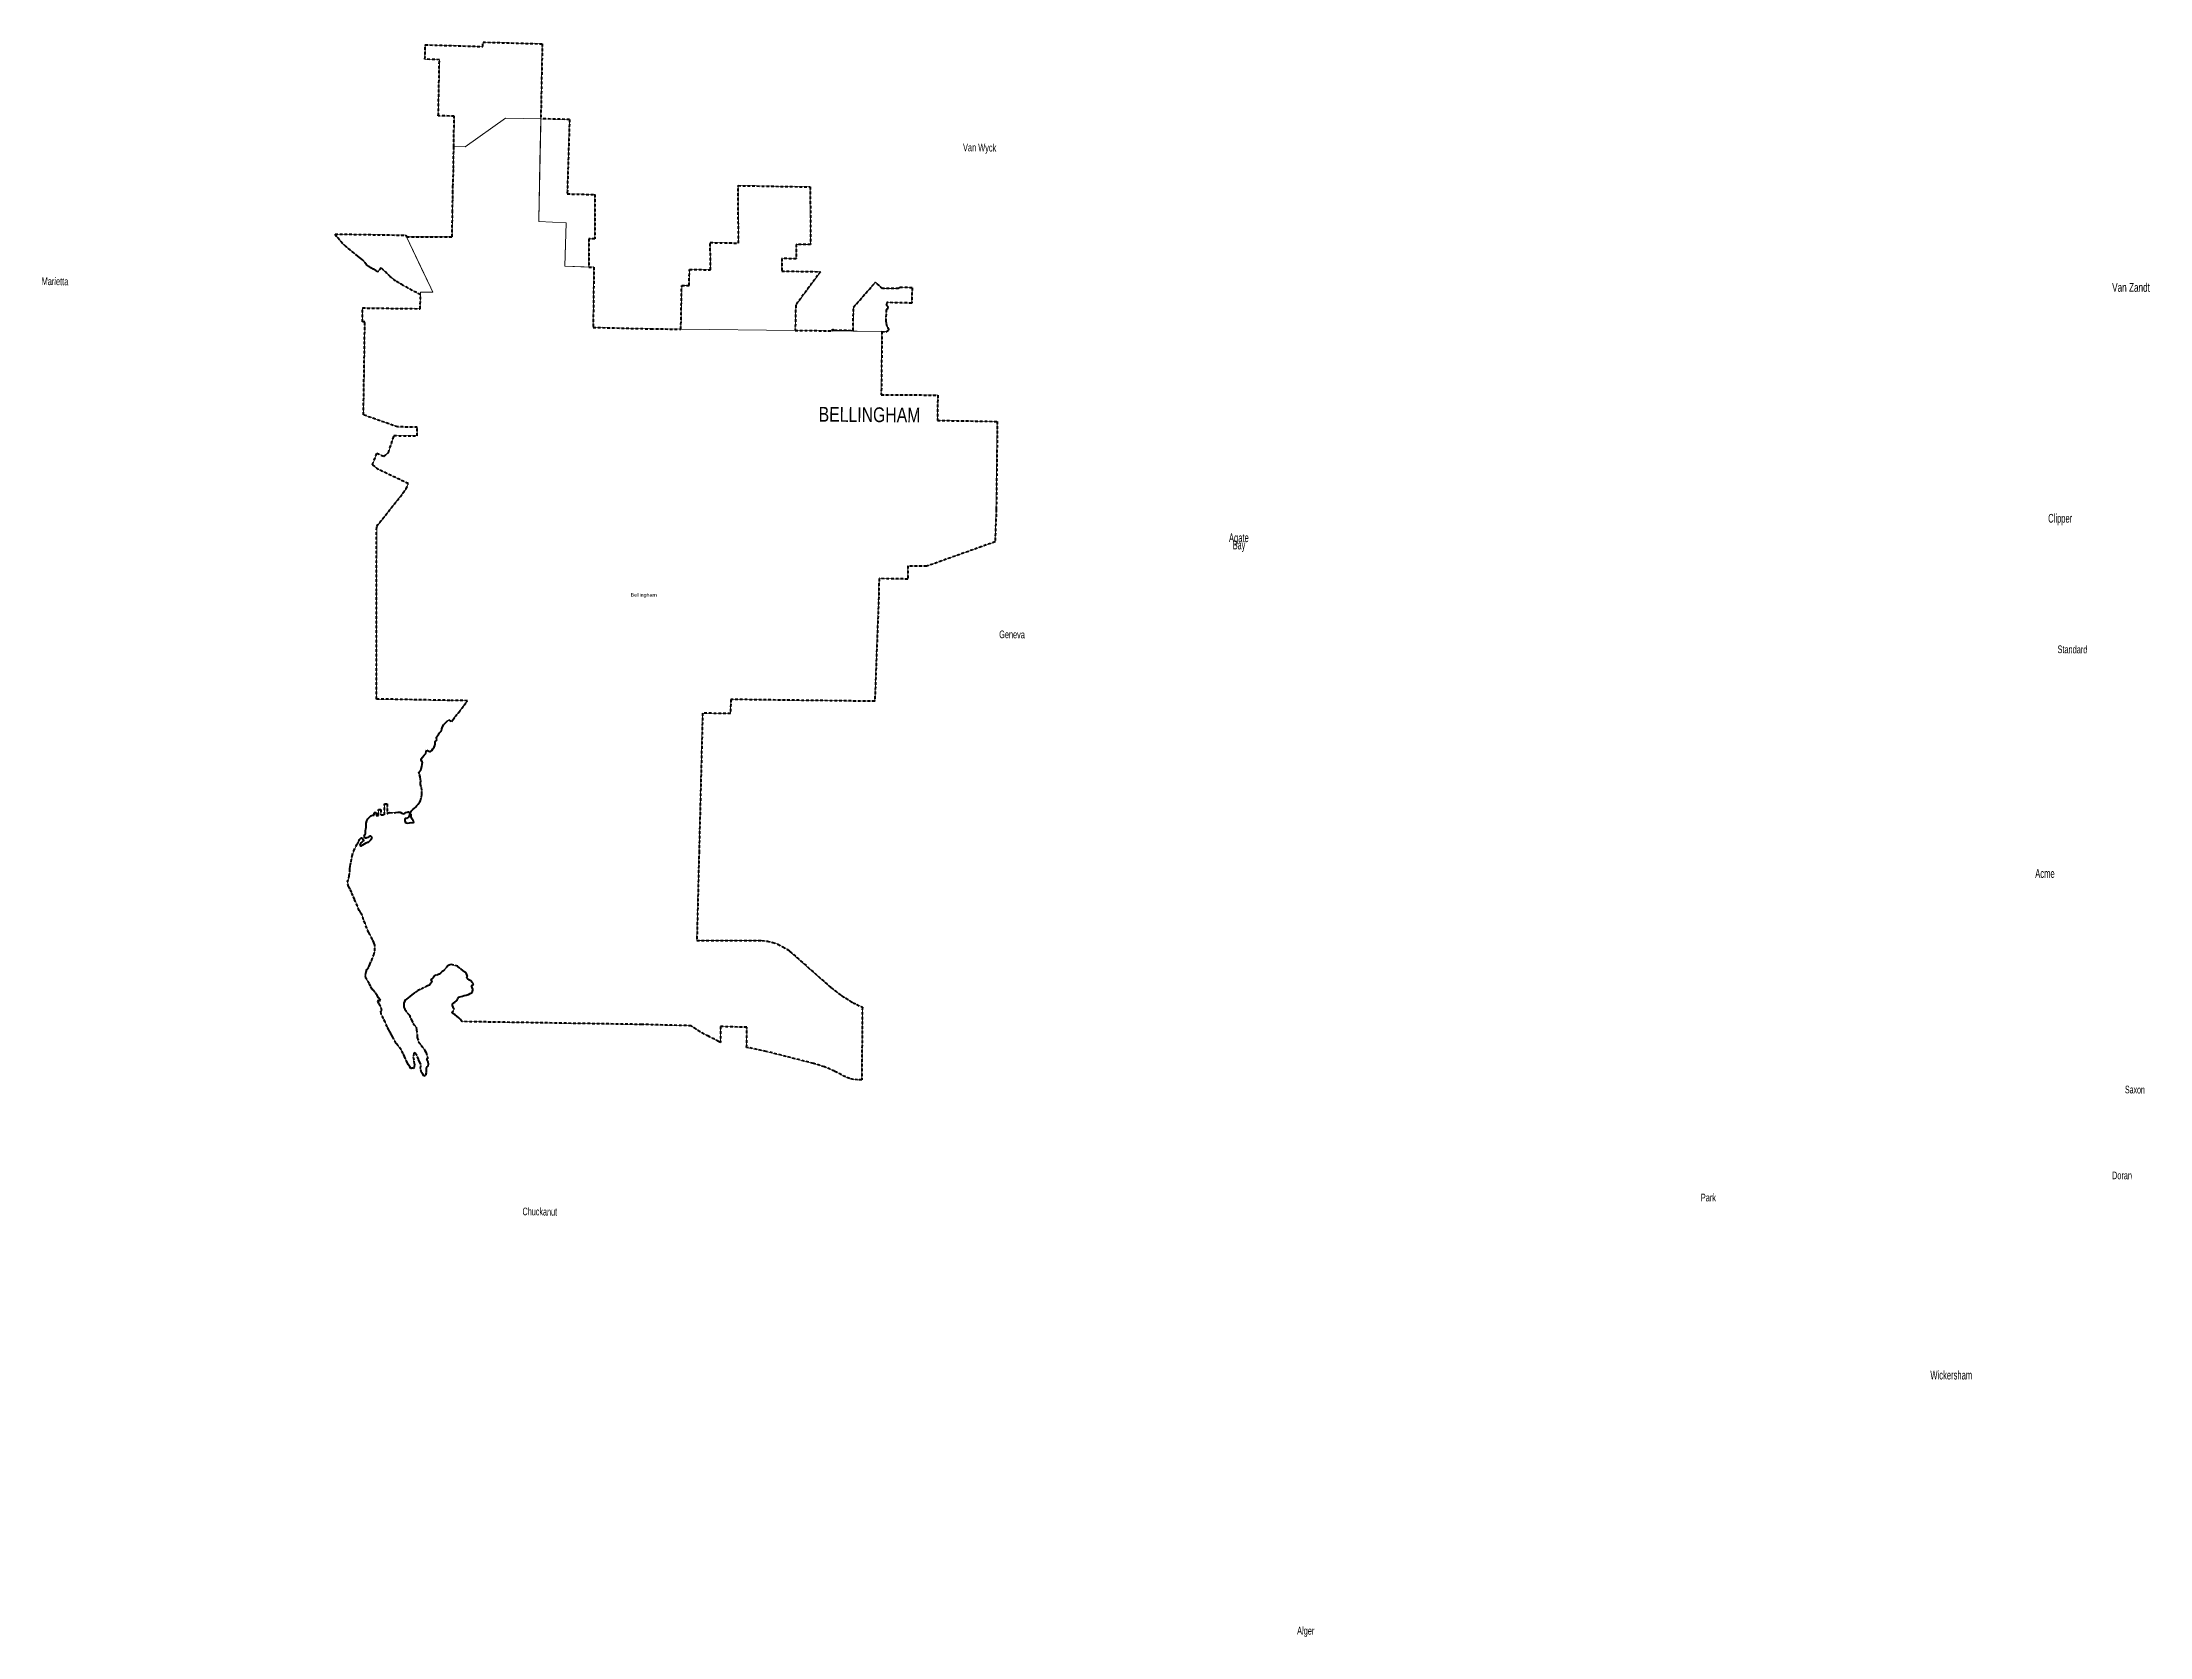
# Model space of a CAD drawing. Header units: feet. Extents: x -903180 to 1023491, y -707744 to 564635.
# Drawn here: x -384009 to -287586, y 414426 to 487398 of the extents above; entities that cross this region are included whole.
import ezdxf

# ---------------------------------------------------------------- set-up
doc = ezdxf.new("R2010")
doc.units = ezdxf.units.FT
doc.header["$LTSCALE"] = 80
doc.linetypes.add('SHORT_DASHED', pattern=[2.7, 1.5, -1.2])
doc.layers.add('13', color=7, linetype='SHORT_DASHED', lineweight=40)
doc.layers.add('58', color=7, linetype='Continuous', lineweight=13)
for name, color, linetype in [('14', 7, 'Continuous'), ('16', 7, 'Continuous'), ('36', 7, 'Continuous')]:
    doc.layers.add(name, color=color, linetype=linetype)

msp = doc.modelspace()

# ---------------------------------------------------------------- linework, layer by layer
at = {"layer": '13'}
for p, q in [((-359881.7, 483857.94), (-361197.32, 483891.35)), ((-346894.78, 475268.07), (-345886.71, 476410.28)), ((-345564.13, 476119.84), (-345886.71, 476410.28)), ((-345373.55, 475480.88), (-345375.04, 475385.89)), ((-345349.68, 475331.51), (-345375.04, 475385.89)), ((-344226.82, 475457.28), (-345373.55, 475480.88)), ((-344212.43, 476160.62), (-344226.82, 475457.28)), ((-345403.17, 475162.29), (-345406.04, 474626.34)), ((-345406.04, 474626.34), (-345394.95, 474531.44)), ((-345343.76, 474390.46), (-345394.95, 474531.44)), ((-345327.19, 475294.86), (-345349.68, 475331.51)), ((-345327.19, 475294.86), (-345328.56, 475169.87)), ((-367743.05, 469789.88), (-369311.3, 470341.64)), ((-343048.92, 470086.58), (-340311.35, 470042.28)), ((-367403.92, 451865.06), (-367418.92, 451856.06)), ((-369340.82, 450930.04), (-369313.33, 450892.79)), ((-365180.44, 445168.54), (-365313.63, 445192.19))]:
    msp.add_line(p, q, dxfattribs=at)
for points in [[(-369311.3, 470341.64), (-369246.08, 474596.98), (-369350.04, 474599.66), (-369354.96, 475234.74), (-366715.54, 475199.07), (-366697.9, 475835.59), (-367510.36, 476271.94), (-367843.42, 476476.74), (-368084.59, 476667.29), (-368493.8, 477069.18), (-368652.72, 476890.27), (-368750.35, 476945.32), (-368862.47, 477010.54), (-368966.63, 477073.9), (-369085.92, 477153.88), (-369178.14, 477212.3), (-369293.4, 477372.85), (-369354.65, 477436.16), (-369427.76, 477501.91), (-369486.47, 477550.91), (-369564.33, 477610.46), (-370102.61, 478036.95), (-370262.1, 478191.03), (-370406.46, 478350.62), (-370535.7, 478511.58), (-370608.85, 478617.83), (-367372.13, 478561.79), (-367333.56, 478487.71), (-365250.97, 478488.02), (-365239.43, 479624.67), (-365238.87, 479624.67), (-365226.21, 480241.6), (-365220.76, 480507.13), (-365214.81, 480797.05), (-365216.14, 480797.05), (-365184.51, 481631.14), (-365197.7, 481631.14), (-365193.34, 481843.28), (-365177.39, 482620.7), (-365161.12, 484009.95), (-365884.53, 484031.1), (-365836.24, 486595.77), (-366495.99, 486615.06), (-366483.56, 487274.99), (-363844.55, 487197.83), (-363840.78, 487397.8), (-361126.8, 487318.45), (-361197.32, 483891.35)], [(-359881.7, 483857.94), (-359987.44, 480452.85), (-358717.75, 480421.96), (-358726.89, 478390.24), (-358998.08, 478394.44), (-358998.1, 477108.45), (-358764.94, 477101.47), (-358802.37, 474344.14), (-356153.83, 474279.5), (-354789.25, 474264.45), (-354749.78, 476268.81), (-354410.82, 476262.79), (-354396.35, 476997.65), (-353435.39, 476980.58), (-353444.05, 478225.93), (-352153.86, 478203.02), (-352172.15, 480831.76), (-348871.65, 480773.15), (-348853.29, 478132.4), (-349513.39, 478144.12), (-349508.8, 477483.93), (-350168.9, 477495.65), (-350164.91, 476922.5), (-348407.31, 476891.29), (-349533.58, 475364.04), (-349556.37, 474206.74), (-347838.89, 474187.8), (-347875.36, 474218.21), (-347835.67, 474263.24), (-347800.46, 474233.88), (-347790.65, 474226.45), (-347779.29, 474221.38), (-347765.21, 474217.74), (-346907.56, 474208.34), (-346894.78, 475268.07)], [(-344212.43, 476160.62), (-344784.34, 476170.83), (-344828.95, 476119.51), (-345564.13, 476119.84)], [(-345328.56, 475169.87), (-345387.14, 475169.97), (-345397.88, 475167.82), (-345403.17, 475162.29)], [(-345588.16, 474149.79), (-345621.02, 471260.19), (-343038.64, 471248.59), (-343048.92, 470086.58)], [(-345588.16, 474149.79), (-345409.81, 474148.04), (-345254.14, 474234.36), (-345343.76, 474390.46)], [(-367418.92, 451856.06), (-367418.47, 451829.7), (-367410.06, 451744.43), (-367370.94, 451676.92), (-367306.64, 451659.52), (-367197.25, 451677.67), (-367120.16, 451696.44), (-367027.75, 451670.41), (-367000.6, 451718.45), (-367037.78, 451781.87), (-367079.08, 451841.32), (-367121.48, 451949.35), (-367139.63, 452166.17), (-367116.33, 452224.39), (-367034.22, 452295.67), (-366978.8, 452343.17), (-366927.5, 452386.7), (-366828.1, 452518.34), (-366768.3, 452583.97), (-366733.26, 452621.74), (-366705.54, 452700.11), (-366656.31, 452848.89), (-366635.45, 452992.13), (-366636.08, 453174.22), (-366667.33, 453338.69), (-366694, 453424.16), (-366694.31, 453515.21), (-366688.72, 453598.05), (-366701.64, 453663.03), (-366711.56, 453780.56), (-366759.53, 453915), (-366772.52, 453975.94), (-366730.82, 454045.95), (-366687.63, 454087.62), (-366666.35, 454145.88), (-366644.26, 454246.62), (-366620.24, 454343.27), (-366610.12, 454452.33), (-366619.83, 454472.74), (-366667, 454542.42), (-366671.8, 454609.28), (-366613.91, 454681.01), (-366519.12, 454782.39), (-366463.36, 454848.09), (-366435.53, 454932.53), (-366430.85, 454966.83), (-366409.98, 455002.85), (-366370.09, 454975.8), (-366322.1, 454950.61), (-366267.78, 454939.46), (-366235.44, 454940.87), (-366184.07, 454988.45), (-366134.18, 455064.38), (-366070.23, 455136), (-366040.42, 455218.38), (-366026.86, 455295), (-366027.67, 455359.75), (-366018.72, 455406.11), (-365985.7, 455443.92), (-365950.44, 455493.83), (-365969.64, 455546.8), (-365964.66, 455597.28), (-365923.14, 455657.18), (-365875.88, 455700.79), (-365850.18, 455779.21), (-365786.57, 455832.62), (-365745.29, 455880.39), (-365717.26, 455974.95), (-365699.33, 456069.69), (-365618.37, 456187.52), (-365533.97, 456272.91), (-365396.95, 456391.56), (-365284.82, 456312.39), (-365213.22, 456396.46), (-365114.8, 456534.79), (-364942.98, 456734.94), (-364809.68, 456923.39), (-364697.07, 457065.6), (-364574.19, 457223.86), (-364550.9, 457262.51), (-365357.22, 457276.36), (-368706.75, 457340.66), (-368709.51, 462268.34), (-368705.45, 465240.23), (-367351.34, 466955.83), (-367261.54, 467197.19), (-368619.2, 467843.42), (-368902.54, 468062.77), (-368695.12, 468591.68), (-368376.26, 468438.74), (-368163.08, 468620.83), (-367914.72, 469391.89), (-366854.39, 469381.96), (-366845.35, 469781.33), (-367743.05, 469789.88)], [(-340311.35, 470042.28), (-340359.03, 466011.28), (-340415.27, 464533.5), (-343550, 463413.25), (-344398.09, 463428.12), (-344403.55, 462828.12), (-345723.39, 462851.24), (-345729.18, 462214.4), (-345917.33, 457235.53), (-352502.69, 457319.96), (-352519.33, 456669.72), (-353793.83, 456693.55), (-353956.4, 450370.45), (-354056.39, 446283.77), (-351078.88, 446295.25), (-350830.14, 446261.11), (-350586.33, 446201.16), (-350350.13, 446116.06), (-350124.11, 446006.73), (-349910.77, 445874.37), (-349801.04, 445793.34), (-347914.6, 444129.64), (-347426.67, 443759.4), (-346902.72, 443442.18), (-346739.63, 443358.03), (-346487.11, 443233.44), (-346515.41, 439906.69), (-346703.46, 439911.92), (-346889.94, 439936.79), (-347072.79, 439981), (-347250.02, 440044.09), (-347255.17, 440046.24), (-347763.93, 440311.28), (-348224.84, 440509.82), (-348703.98, 440659.08), (-348726.31, 440664.72), (-350886.84, 441215), (-351688.11, 441384.07), (-351779.21, 441397.81), (-351769.96, 442318.8), (-352969.7, 442350.4), (-352976.95, 441628.87), (-353063.1, 441670.94), (-353529.05, 441906.92), (-353912.84, 442110.21), (-354273.28, 442352.51), (-354321.26, 442389.09), (-356570.04, 442448.32), (-364810.33, 442578.59), (-364875.11, 442667.56), (-364948.84, 442749.28), (-365030.71, 442822.84), (-365119.82, 442887.44), (-365215.19, 442942.37), (-365250.09, 442959.31), (-365158.18, 443158.32), (-365186.14, 443192.97), (-365211.97, 443237.69), (-365237.43, 443318.76), (-365238.68, 443395.54), (-365185.68, 443439.41), (-365130.82, 443467.1), (-365059.45, 443528.95), (-365020.78, 443554.8), (-365004.2, 443595.02), (-364993.47, 443657.53), (-364968.81, 443697.66), (-364905.94, 443717.18), (-364847.14, 443734.73), (-364786.38, 443746.2), (-364701.26, 443767.5), (-364606, 443792.73), (-364563.41, 443806.41), (-364500.63, 443817.86), (-364425.39, 443861.49), (-364335.89, 443917.09), (-364300.57, 444011.65), (-364299.98, 444070.22), (-364337.64, 444145.37), (-364367.08, 444232.55), (-364304.16, 444258.14), (-364273.37, 444304.27), (-364335.45, 444363.52), (-364401.42, 444436.95), (-364455.57, 444479.96), (-364564.01, 444551.83), (-364575.59, 444606.5), (-364553.05, 444636.55), (-364558.55, 444693.17), (-364590.24, 444758.16), (-364664.21, 444839.76), (-364760.49, 444915.54), (-364902.92, 445024.14), (-365007.18, 445110.11), (-365180.44, 445168.54)], [(-369313.33, 450892.79), (-369307.12, 450873.27), (-369308.01, 450859.08), (-369322.2, 450837.8), (-369348.81, 450822.72), (-369386.95, 450792.56), (-369436.61, 450754.42), (-369465, 450703.87), (-369468.54, 450656.86), (-369455.24, 450635.57), (-369432.18, 450621.38), (-369404.68, 450629.36), (-369375.42, 450645.33), (-369333.73, 450673.71), (-369264.55, 450713.62), (-369186.5, 450763.29), (-369152.79, 450781.03), (-369141.26, 450787.24), (-369118.2, 450785.47), (-369102.24, 450784.58), (-369081.84, 450788.13), (-369065.87, 450797.88), (-369044.59, 450816.51), (-369014.43, 450851.99), (-368978.07, 450893.67), (-368950.57, 450928.26), (-368926.62, 450973.5), (-368917.75, 451000.11), (-368926.62, 451020.51), (-368949.68, 451045.34), (-368977.18, 451064.85), (-369008.22, 451062.19), (-369031.28, 451048), (-369062.33, 451031.15), (-369107.56, 450999.22), (-369156.34, 450980.59), (-369188.27, 450970.84), (-369213.99, 450973.5), (-369242.37, 450979.71), (-369262.77, 451006.31), (-369268.98, 451062.19), (-369273.42, 451088.8), (-369272.53, 451101.22), (-369254.79, 451119.84), (-369230.84, 451134.92), (-369221.09, 451152.66), (-369212.22, 451172.17), (-369208.87, 451183.69), (-369209.21, 451216.17), (-369215.88, 451291.15), (-369193.19, 451424.25), (-369187.91, 451490.91), (-369185.9, 451598.09), (-369192.88, 451656.9), (-369152.4, 451769.42), (-369104.3, 451857.52), (-369044.7, 451913.04), (-369021.73, 451953.07), (-368966.47, 451992.48), (-368889.19, 452021.36), (-368822.94, 452018.54), (-368823.91, 452148.99), (-368723.9, 452149.75), (-368722.34, 452006.36), (-368626.23, 452007.42), (-368629.27, 452286.93), (-368516.84, 452288.15), (-368514.11, 452037.64), (-368349.65, 452039.43), (-368344.71, 452545.34), (-368224.99, 452544.17), (-368221.22, 452103.76), (-368192.99, 452101.2), (-368149.92, 452136.8), (-368097.35, 452139.84), (-367903.55, 452136.16), (-367830.69, 452144.9), (-367743.47, 452165.49), (-367634.42, 452165.45), (-367554.65, 452111.33), (-367478.24, 452093.7), (-367418.6, 452120.1), (-367376.92, 452144.05), (-367313.92, 452168.05), (-367262.92, 452177.05), (-367232.93, 452174.05), (-367205.93, 452153.05), (-367202.93, 452090.05), (-367208.93, 452039.05), (-367217.93, 451991.05), (-367223.93, 451952.05), (-367250.93, 451928.05), (-367295.92, 451898.05), (-367346.92, 451874.06), (-367403.92, 451865.06)], [(-366657.91, 440257.17), (-366701.09, 440431.98), (-366685.26, 440629.94), (-366749.95, 440734.35), (-366796.13, 440856.61), (-366871.56, 441034.05), (-366957.92, 441167.19), (-367011.09, 441131.79), (-367032.79, 440944.05), (-367001.69, 440771.5), (-366980, 440635.54), (-366988.82, 440488.02), (-367026.18, 440434.1), (-367064.2, 440453.03), (-367102.67, 440447.7), (-367111.16, 440425.6), (-367141.21, 440438.31), (-367192.41, 440508.07), (-367253.25, 440602.29), (-367307.92, 440702.46), (-367383.32, 440881.92), (-367431.89, 440984), (-367489.99, 441116.6), (-367591.75, 441290.5), (-367719.56, 441475), (-367816.47, 441584.07), (-367960.51, 441872.06), (-368047.07, 441995.09), (-368097.43, 442109.34), (-368148.21, 442201.34), (-368232.48, 442338.49), (-368322.97, 442574.89), (-368395.01, 442717.87), (-368504.08, 442932.37), (-368521.32, 443090.5), (-368464.72, 443093.47), (-368533.79, 443286.97), (-368608.23, 443409.77), (-368668.2, 443550.51), (-368601.58, 443549.24), (-368532.87, 443551.98), (-368566.47, 443591.06), (-368627.53, 443673.14), (-368680.07, 443779.34), (-368796.49, 443925.19), (-368873.44, 444021.74), (-368907.07, 444058.79), (-368985.32, 444193.8), (-369043.61, 444316.29), (-369194.32, 444572.04), (-369219.51, 444736.39), (-369188.9, 444861.24), (-369148.73, 444957.59), (-369065.48, 445089.53), (-369012.96, 445197.78), (-368947.2, 445366.47), (-368841.11, 445639.6), (-368795.31, 445820.81), (-368796.52, 446079.79), (-368836.83, 446191.82), (-368900.68, 446340.72), (-369019.73, 446561.48), (-369070.36, 446661.57), (-369161.8, 446847.41), (-369236.13, 447083.5), (-369307.91, 447240.64), (-369386.28, 447476.81), (-369466.86, 447595.68), (-369501.73, 447662.21), (-369718.35, 448185.13), (-369798.08, 448348.49), (-369851.77, 448501.24), (-369921.9, 448638.12), (-369994.44, 448754.81), (-370037.12, 448955.91), (-369983.13, 449143.03), (-369965.12, 449241.82), (-369935.39, 449427.38), (-369932.7, 449570.97), (-369919.65, 449728.53), (-369874.27, 449887.49), (-369832.78, 450161.84), (-369757.65, 450399.14), (-369663.13, 450593.59), (-369598.39, 450707.67), (-369526.36, 450828.14), (-369512, 450867.95), (-369487.17, 450905.2), (-369459.68, 450942.46), (-369435.73, 450969.95), (-369420.65, 450982.37), (-369402.91, 450985.92), (-369388.72, 450981.48), (-369374.53, 450968.18), (-369340.82, 450930.04)], [(-365313.63, 445192.19), (-365394.76, 445164.79), (-365449.66, 445133.06), (-365640.76, 444900.43), (-365707.21, 444867.96), (-365787.38, 444792.61), (-365842.76, 444747.13), (-365980.91, 444703.22), (-366054.08, 444678.31), (-366128.99, 444560.37), (-366221, 444499.4), (-366202.1, 444430.25), (-366178.75, 444383.28), (-366223.96, 444341.65), (-366292.4, 444245.84), (-366381.94, 444209.11), (-366569.37, 444121.63), (-366708.09, 444047.38), (-366834.31, 443993.13), (-366955.01, 443910.45), (-366969.85, 443900.22), (-367031.63, 443852.49), (-367104.09, 443798.96), (-367185.61, 443733.09), (-367258.08, 443670.5), (-367347.83, 443603.8), (-367391.47, 443575.78), (-367437.84, 443506.23), (-367456.39, 443427.41), (-367461.02, 443360.18), (-367463.34, 443295.27), (-367458.4, 443247.49), (-367458.18, 443246.32), (-367413.6, 443146.34), (-367297.72, 442972.18), (-367210.75, 442871.39), (-367149.06, 442714.44), (-367109.94, 442646.94), (-367032.18, 442485.64), (-366897.86, 442325.29), (-366879.87, 442207.6), (-366857.95, 441976.55), (-366848.3, 441844.87), (-366785.24, 441653.5), (-366664.94, 441499.49), (-366539.18, 441313), (-366497.96, 441249.5), (-366452.93, 441173.79), (-366373.95, 440969.98), (-366381.75, 440877.06), (-366420.56, 440853.52), (-366368.25, 440735.19), (-366346.07, 440625.52), (-366359.74, 440542.84), (-366400.8, 440507.2), (-366442.23, 440451.34), (-366437.84, 440362.24), (-366436.15, 440236.78), (-366487.45, 440086.02), (-366541.84, 440093.12), (-366600.92, 440173.14), (-366657.91, 440257.17)]]:
    msp.add_lwpolyline(points, dxfattribs=at)
at = {"layer": '58'}
for points in [[(-364663.96, 482609.65), (-365177.39, 482620.7), (-365161.12, 484009.95), (-365884.53, 484031.1), (-365836.24, 486595.77), (-366495.99, 486615.06), (-366483.56, 487274.99), (-363844.55, 487197.83), (-363840.78, 487397.8), (-361126.8, 487318.45), (-361197.47, 483884.03), (-362814.41, 483924.25)], [(-361291.43, 479186.27), (-361239.41, 481908.42), (-361197.32, 483891.35), (-359881.7, 483857.94), (-359946.97, 481750.69), (-359987.44, 480452.85), (-358717.75, 480421.96), (-358726.89, 478390.24), (-358998.08, 478394.44), (-358998.1, 477108.45), (-360101.33, 477143.48), (-360082.29, 477655.3), (-360039.25, 479135.16)], [(-349556.37, 474206.74), (-354789.25, 474264.45), (-354749.78, 476268.81), (-354410.82, 476262.79), (-354396.35, 476997.65), (-353435.39, 476980.58), (-353444.05, 478225.93), (-352153.86, 478203.02), (-352172.15, 480831.76), (-348871.65, 480773.15), (-348853.29, 478132.4), (-349513.39, 478144.12), (-349508.8, 477483.93), (-350168.9, 477495.65), (-350164.91, 476922.5), (-348407.31, 476891.29), (-349533.58, 475364.04)], [(-367333.56, 478487.71), (-366230.33, 476161.44), (-366128.78, 475954.43), (-366695.05, 475961.88), (-366697.9, 475835.59), (-367510.36, 476271.94), (-367843.42, 476476.74), (-368084.59, 476667.29), (-368493.8, 477069.18), (-368652.72, 476890.27), (-368862.47, 477010.54), (-369085.92, 477153.88), (-369178.14, 477212.3), (-369293.4, 477372.85), (-369354.65, 477436.16), (-369427.76, 477501.91), (-369564.33, 477610.46), (-369564.33, 477610.46), (-370102.61, 478036.95), (-370262.1, 478191.03), (-370406.46, 478350.62), (-370535.7, 478511.58), (-370608.85, 478617.83), (-367372.13, 478561.79)], [(-345564.13, 476119.84), (-344828.95, 476119.51), (-344784.34, 476170.83), (-344212.43, 476160.62), (-344226.82, 475457.28), (-345373.55, 475480.88), (-345375.04, 475385.89), (-345349.68, 475331.51), (-345327.19, 475294.86), (-345328.56, 475169.87), (-345387.14, 475169.97), (-345397.88, 475167.82), (-345403.17, 475162.29), (-345406.04, 474626.34), (-345394.95, 474531.44), (-345343.76, 474390.46), (-345254.14, 474234.36), (-345409.81, 474148.04), (-345588.16, 474149.79), (-345588, 474163.88), (-347838.89, 474187.8), (-347875.36, 474218.21), (-347835.67, 474263.24), (-347800.46, 474233.88), (-347790.65, 474226.45), (-347779.29, 474221.38), (-347765.21, 474217.74), (-347765.21, 474217.74), (-346907.56, 474208.34), (-346894.78, 475268.07), (-345886.71, 476410.28)]]:
    msp.add_lwpolyline(points, close=True, dxfattribs=at)
for points in [[(-365186.14, 443192.97), (-365158.18, 443158.32), (-365250.09, 442959.31), (-365215.19, 442942.37), (-365119.82, 442887.44), (-365030.71, 442822.84), (-364948.84, 442749.28), (-364875.11, 442667.56), (-364810.33, 442578.59), (-356570.04, 442448.32), (-354321.26, 442389.09), (-354273.28, 442352.51), (-353912.84, 442110.21), (-353529.05, 441906.92), (-353063.1, 441670.94), (-352976.95, 441628.87), (-352969.7, 442350.4), (-351769.96, 442318.8), (-351779.21, 441397.81), (-351688.11, 441384.07), (-350886.84, 441215), (-348726.31, 440664.72), (-348703.98, 440659.08), (-348224.84, 440509.82), (-347763.93, 440311.28), (-347255.17, 440046.24), (-347250.02, 440044.09), (-347072.79, 439981), (-346889.94, 439936.79), (-346703.46, 439911.92), (-346515.41, 439906.69), (-346487.11, 443233.44), (-346739.63, 443358.03), (-346902.72, 443442.18), (-347426.67, 443759.4), (-347914.6, 444129.64), (-349801.04, 445793.34), (-349910.77, 445874.37), (-350124.11, 446006.73), (-350350.13, 446116.06), (-350586.33, 446201.16), (-350830.14, 446261.11), (-351078.88, 446295.25), (-354056.39, 446283.77), (-353956.4, 450370.45), (-353793.83, 456693.55), (-352519.33, 456669.72), (-352502.69, 457319.96), (-345917.33, 457235.53), (-345729.18, 462214.4), (-345723.39, 462851.24), (-344403.55, 462828.12), (-344398.09, 463428.12), (-343550, 463413.25), (-340415.27, 464533.5), (-340359.03, 466011.28), (-340311.35, 470042.28), (-343048.92, 470086.58), (-343038.64, 471248.59), (-345621.02, 471260.19), (-345588, 474163.88), (-349556.37, 474206.74), (-354789.25, 474264.45), (-356153.83, 474279.5), (-358802.37, 474344.14), (-358764.94, 477101.47), (-360101.33, 477143.48), (-360039.25, 479135.16), (-361291.43, 479186.27), (-361287.73, 479420.65), (-361287.24, 479420.65), (-361275.37, 479998.89), (-361200.85, 483630.04), (-361202.53, 483630.04), (-361197.89, 483862.79), (-361197.47, 483884.03), (-362814.41, 483924.25)], [(-362814.41, 483924.25), (-364663.96, 482609.65), (-365177.39, 482620.7)], [(-365177.39, 482620.7), (-365192.91, 481843.28), (-365193.34, 481843.28)], [(-365193.34, 481843.28), (-365197.7, 481631.14), (-365184.51, 481631.14), (-365216.14, 480797.05), (-365214.81, 480797.05), (-365220.76, 480507.13)], [(-365226.21, 480241.6), (-365238.87, 479624.67), (-365239.43, 479624.67), (-365250.97, 478488.02), (-367333.56, 478487.71), (-366649.22, 477046.99), (-366230.33, 476161.44), (-366138.6, 475974.46), (-366128.78, 475954.43), (-366151.11, 475954.72), (-366695.05, 475961.88), (-366715.54, 475199.07), (-369354.96, 475234.74), (-369350.04, 474599.66), (-369246.08, 474596.98), (-369311.3, 470341.64), (-367743.05, 469789.88), (-366845.35, 469781.33), (-366854.39, 469381.96), (-367914.72, 469391.89), (-368163.08, 468620.83), (-368376.26, 468438.74), (-368695.12, 468591.68), (-368902.54, 468062.77), (-368619.2, 467843.42), (-367261.54, 467197.19), (-367351.34, 466955.83), (-368705.45, 465240.23), (-368709.51, 462268.34), (-368706.75, 457340.66), (-365357.22, 457276.36), (-364550.9, 457262.51), (-364574.19, 457223.86), (-364697.07, 457065.6), (-364809.68, 456923.39), (-364942.98, 456734.94), (-365114.8, 456534.79), (-365213.22, 456396.46), (-365284.82, 456312.39), (-365396.95, 456391.56), (-365533.97, 456272.91), (-365618.37, 456187.52), (-365699.33, 456069.69), (-365717.26, 455974.95), (-365745.29, 455880.39), (-365786.57, 455832.62), (-365850.18, 455779.21), (-365875.88, 455700.79), (-365923.14, 455657.18), (-365964.66, 455597.28), (-365969.64, 455546.8), (-365950.44, 455493.83), (-365985.7, 455443.92), (-366018.72, 455406.11), (-366027.67, 455359.75), (-366026.86, 455295), (-366040.42, 455218.38), (-366070.23, 455136), (-366134.18, 455064.38), (-366184.07, 454988.45), (-366235.44, 454940.87), (-366267.78, 454939.46), (-366322.1, 454950.61), (-366370.09, 454975.8), (-366409.98, 455002.85), (-366430.85, 454966.83), (-366435.53, 454932.53), (-366463.36, 454848.09), (-366519.12, 454782.39), (-366613.91, 454681.01), (-366671.8, 454609.28), (-366667, 454542.42), (-366619.83, 454472.74), (-366610.12, 454452.33), (-366620.24, 454343.27), (-366644.26, 454246.62), (-366666.35, 454145.88), (-366687.63, 454087.62), (-366730.82, 454045.95), (-366772.52, 453975.94), (-366759.53, 453915), (-366711.56, 453780.56), (-366701.64, 453663.03), (-366688.72, 453598.05), (-366694.31, 453515.21), (-366694, 453424.16), (-366667.33, 453338.69), (-366636.08, 453174.22), (-366635.45, 452992.13), (-366656.31, 452848.89), (-366705.54, 452700.11), (-366733.26, 452621.74), (-366768.3, 452583.97), (-366828.1, 452518.34), (-366927.5, 452386.7), (-366978.8, 452343.17), (-367034.22, 452295.67), (-367116.33, 452224.39), (-367139.63, 452166.17), (-367121.48, 451949.35), (-367079.08, 451841.32)], [(-365220.76, 480507.13), (-365224.78, 480507.13), (-365227.36, 480281.6), (-365226.21, 480241.6)], [(-367079.08, 451841.32), (-367037.78, 451781.87), (-367000.6, 451718.45), (-367027.75, 451670.41), (-367120.16, 451696.44), (-367197.25, 451677.67), (-367306.64, 451659.52), (-367370.94, 451676.92), (-367410.06, 451744.43), (-367418.47, 451829.7), (-367418.92, 451856.06), (-367403.92, 451865.06), (-367346.92, 451874.06), (-367295.92, 451898.05), (-367250.93, 451928.05), (-367223.93, 451952.05), (-367217.93, 451991.05), (-367208.93, 452039.05), (-367202.93, 452090.05), (-367205.93, 452153.05), (-367232.93, 452174.05), (-367262.92, 452177.05), (-367313.92, 452168.05), (-367376.92, 452144.05), (-367418.6, 452120.1), (-367478.24, 452093.7), (-367554.65, 452111.33), (-367634.42, 452165.45), (-367743.47, 452165.49), (-367830.69, 452144.9), (-367903.55, 452136.16), (-368097.35, 452139.84), (-368149.92, 452136.8), (-368192.99, 452101.2), (-368221.22, 452103.76), (-368224.99, 452544.17), (-368344.71, 452545.34), (-368349.65, 452039.43), (-368514.11, 452037.64), (-368516.84, 452288.15), (-368629.27, 452286.93), (-368626.23, 452007.42), (-368722.34, 452006.36), (-368723.9, 452149.75), (-368823.91, 452148.99), (-368822.94, 452018.54), (-368889.19, 452021.36), (-368966.47, 451992.48), (-369021.73, 451953.07), (-369044.7, 451913.04), (-369104.3, 451857.52), (-369152.4, 451769.42), (-369192.88, 451656.9), (-369185.9, 451598.09), (-369187.91, 451490.91), (-369193.19, 451424.25), (-369215.88, 451291.15), (-369209.21, 451216.17), (-369208.87, 451183.69), (-369212.22, 451172.17), (-369221.09, 451152.66), (-369230.84, 451134.92), (-369254.79, 451119.84), (-369272.53, 451101.22), (-369273.42, 451088.8), (-369268.98, 451062.19), (-369262.77, 451006.31), (-369242.37, 450979.71), (-369213.99, 450973.5), (-369188.27, 450970.84), (-369156.34, 450980.59), (-369107.56, 450999.22), (-369062.33, 451031.15), (-369031.28, 451048), (-369008.22, 451062.19), (-368977.18, 451064.85), (-368949.68, 451045.34), (-368926.62, 451020.51), (-368917.75, 451000.11), (-368926.62, 450973.5), (-368950.57, 450928.26), (-368978.07, 450893.67), (-369014.43, 450851.99), (-369044.59, 450816.51), (-369065.87, 450797.88), (-369081.84, 450788.13), (-369102.24, 450784.58), (-369118.2, 450785.47), (-369141.26, 450787.24), (-369152.79, 450781.03), (-369186.5, 450763.29), (-369264.55, 450713.62), (-369333.73, 450673.71), (-369375.42, 450645.33), (-369404.68, 450629.36), (-369432.18, 450621.38), (-369455.24, 450635.57), (-369468.54, 450656.86), (-369465, 450703.87), (-369436.61, 450754.42), (-369386.95, 450792.56)], [(-369386.95, 450792.56), (-369348.81, 450822.72), (-369322.2, 450837.8), (-369308.01, 450859.08), (-369307.12, 450873.27), (-369313.33, 450892.79), (-369340.82, 450930.04), (-369374.53, 450968.18), (-369388.72, 450981.48), (-369402.91, 450985.92), (-369420.65, 450982.37), (-369435.73, 450969.95), (-369459.68, 450942.46), (-369487.17, 450905.2), (-369512, 450867.95), (-369526.36, 450828.14), (-369598.39, 450707.67), (-369663.13, 450593.59), (-369757.65, 450399.14), (-369832.78, 450161.84), (-369874.27, 449887.49), (-369919.65, 449728.53), (-369932.7, 449570.97), (-369935.39, 449427.38), (-369965.12, 449241.82), (-369983.13, 449143.03), (-370037.12, 448955.91), (-369994.44, 448754.81), (-369921.9, 448638.12), (-369851.77, 448501.24), (-369798.08, 448348.49), (-369718.35, 448185.13), (-369501.73, 447662.21), (-369466.86, 447595.68), (-369386.28, 447476.81), (-369307.91, 447240.64), (-369236.13, 447083.5), (-369161.8, 446847.41), (-369070.36, 446661.57), (-369019.73, 446561.48), (-368900.68, 446340.72), (-368836.83, 446191.82), (-368796.52, 446079.79), (-368795.31, 445820.81), (-368841.11, 445639.6), (-368947.2, 445366.47), (-369012.96, 445197.78), (-369065.48, 445089.53), (-369148.73, 444957.59), (-369188.9, 444861.24), (-369219.51, 444736.39), (-369194.32, 444572.04), (-369043.61, 444316.29), (-368985.32, 444193.8), (-368907.07, 444058.79), (-368873.44, 444021.74), (-368796.49, 443925.19), (-368680.07, 443779.34), (-368627.53, 443673.14), (-368566.47, 443591.06), (-368532.87, 443551.98), (-368601.58, 443549.24), (-368668.2, 443550.51), (-368608.23, 443409.77), (-368533.79, 443286.97), (-368464.72, 443093.47), (-368521.32, 443090.5), (-368504.08, 442932.37), (-368395.01, 442717.87), (-368322.97, 442574.89), (-368232.48, 442338.49), (-368148.21, 442201.34), (-368097.43, 442109.34), (-368047.07, 441995.09), (-367960.51, 441872.06), (-367816.47, 441584.07), (-367719.56, 441475), (-367591.75, 441290.5), (-367489.99, 441116.6), (-367431.89, 440984), (-367383.32, 440881.92), (-367307.92, 440702.46), (-367253.25, 440602.29), (-367192.41, 440508.07), (-367141.21, 440438.31), (-367111.16, 440425.6), (-367102.67, 440447.7), (-367064.2, 440453.03), (-367026.18, 440434.1), (-366988.82, 440488.02), (-366980, 440635.54), (-367001.69, 440771.5), (-367032.79, 440944.05), (-367011.09, 441131.79), (-366957.92, 441167.19), (-366871.56, 441034.05), (-366796.13, 440856.61), (-366749.95, 440734.35), (-366685.26, 440629.94), (-366701.09, 440431.98), (-366657.91, 440257.17)], [(-366657.91, 440257.17), (-366600.92, 440173.14), (-366541.84, 440093.12), (-366487.45, 440086.02), (-366436.15, 440236.78), (-366437.84, 440362.24), (-366442.23, 440451.34), (-366400.8, 440507.2), (-366359.74, 440542.84), (-366346.07, 440625.52), (-366368.25, 440735.19), (-366420.56, 440853.52), (-366381.75, 440877.06), (-366373.95, 440969.98), (-366452.93, 441173.79), (-366497.96, 441249.5), (-366539.18, 441313), (-366664.94, 441499.49), (-366785.24, 441653.5), (-366848.3, 441844.87), (-366857.95, 441976.55), (-366879.87, 442207.6), (-366897.86, 442325.29), (-367032.18, 442485.64), (-367109.94, 442646.94), (-367149.06, 442714.44), (-367210.75, 442871.39), (-367297.72, 442972.18), (-367413.6, 443146.34), (-367458.18, 443246.32), (-367458.4, 443247.49), (-367463.34, 443295.27), (-367461.02, 443360.18), (-367456.39, 443427.41), (-367437.84, 443506.23), (-367391.47, 443575.78), (-367347.83, 443603.8), (-367258.08, 443670.5), (-367185.61, 443733.09), (-367104.09, 443798.96), (-367031.63, 443852.49), (-366969.85, 443900.22), (-366955.01, 443910.45), (-366834.31, 443993.13), (-366708.09, 444047.38), (-366569.37, 444121.63), (-366381.94, 444209.11), (-366292.4, 444245.84), (-366223.96, 444341.65), (-366178.75, 444383.28), (-366202.1, 444430.25), (-366221, 444499.4), (-366128.99, 444560.37), (-366054.08, 444678.31), (-365980.91, 444703.22), (-365842.76, 444747.13), (-365787.38, 444792.61), (-365707.21, 444867.96), (-365640.76, 444900.43), (-365449.66, 445133.06), (-365394.76, 445164.79), (-365313.63, 445192.19), (-365180.44, 445168.54), (-365007.18, 445110.11), (-364902.92, 445024.14), (-364760.49, 444915.54), (-364664.21, 444839.76), (-364590.24, 444758.16), (-364558.55, 444693.17), (-364553.05, 444636.55), (-364575.59, 444606.5), (-364564.01, 444551.83), (-364455.57, 444479.96), (-364401.42, 444436.95), (-364335.45, 444363.52), (-364273.37, 444304.27), (-364304.16, 444258.14), (-364367.08, 444232.55), (-364337.64, 444145.37), (-364299.98, 444070.22), (-364300.57, 444011.65), (-364335.89, 443917.09), (-364425.39, 443861.49), (-364500.63, 443817.86), (-364563.41, 443806.41), (-364606, 443792.73), (-364701.26, 443767.5), (-364786.38, 443746.2), (-364847.14, 443734.73), (-364905.94, 443717.18), (-364968.81, 443697.66), (-364993.47, 443657.53), (-365004.2, 443595.02), (-365020.78, 443554.8), (-365059.45, 443528.95), (-365130.82, 443467.1), (-365185.68, 443439.41), (-365238.68, 443395.54), (-365237.43, 443318.76), (-365211.97, 443237.69), (-365186.14, 443192.97)]]:
    msp.add_lwpolyline(points, dxfattribs=at)

# ---------------------------------------------------------------- texts
at = {"layer": '14', "width": 0.8}
msp.add_text('BELLINGHAM', height=675, rotation=359.5, dxfattribs=at).set_placement((-348488.29, 470034.69))
at = {"layer": '16'}
for s, width, p in [('Van Wyck', 0.7, (-341883.43, 482405.93)), ('Marietta', 0.7, (-384035.86, 476284.22)), ('Geneva', 0.6, (-340228.55, 460125.32)), ('Standard', 0.6, (-291810.32, 459441.51)), ('Saxon', 0.55, (-288726.24, 439295.6)), ('Doran', 0.6, (-289318.37, 435368.28)), ('Chuckanut', 0.65, (-362035.24, 433717.99)), ('Park', 0.7, (-308130.44, 434355.77)), ('Alger', 0.7, (-326599.63, 414536.06))]:
    msp.add_text(s, height=350, rotation=359.37, dxfattribs=dict(at, width=width)).set_placement(p)
for s, width, p in [('Van Zandt', 0.7, (-289310.57, 475974.96)), ('Clipper', 0.65, (-292238.08, 465410.34)), ('Agate', 0.65, (-329714.94, 464518.54)), ('Bay', 0.6, (-329538.32, 464184.78)), ('Acme', 0.65, (-292829, 449155.51)), ('Wickersham', 0.65, (-297626.28, 426203.7))]:
    msp.add_text(s, height=400, dxfattribs=dict(at, width=width)).set_placement(p)
at = {"layer": '36', "width": 1.15}
msp.add_text('Bellingham', height=157.5, dxfattribs=at).set_placement((-357085.28, 462028.06))

doc.saveas('drawing.dxf')
